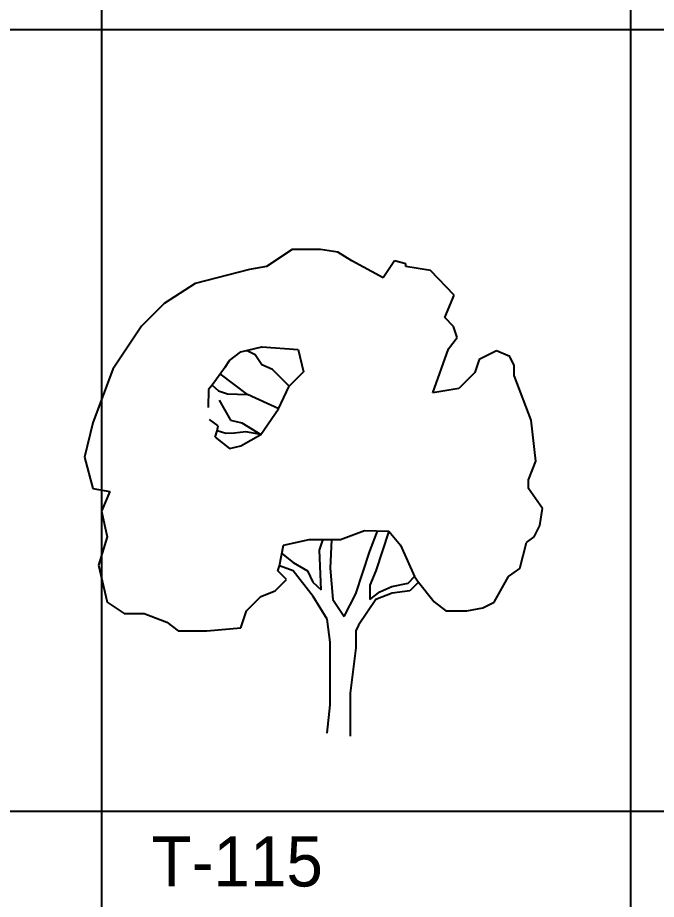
# Model space of a CAD drawing. Header units: millimetres. Extents: x 0 to 25200, y 0 to 17820.
# Drawn here: x 6733 to 8262, y 6851 to 8963 of the extents above; entities that cross this region are included whole.
import ezdxf
from ezdxf.enums import TextEntityAlignment as Align

# ---------------------------------------------------------------- set-up
doc = ezdxf.new("R2010")
doc.units = ezdxf.units.MM
doc.header["$LTSCALE"] = 100
doc.header["$MEASUREMENT"] = 0
for name, color, linetype in [('CO-TREE', 251, 'Continuous'), ('TB-FORM', 7, 'Continuous'), ('TB-TEXT', 4, 'Continuous')]:
    doc.layers.add(name, color=color, linetype=linetype)
doc.styles.add('DH-TEXT', font='')
doc.styles.get('DH-TEXT').set_extended_font_data('HY울릉도L')

# ---------------------------------------------------------------- blocks, each defined once
blk = doc.blocks.new('T-115')
at = {"layer": 'CO-TREE'}
for p, q in [((-84.14, 1158.24), (-145.42, 1117.44)), ((-16.2, 1158.24), (-84.14, 1158.24)), ((24.92, 1151.58), (-16.2, 1158.24)), ((59, 1131.1), (24.92, 1151.58)), ((133.76, 1090.3), (59, 1131.1)), ((161.22, 1131.1), (133.76, 1090.3)), ((188.38, 1124.28), (161.22, 1131.1)), ((188.38, 1117.44), (188.38, 1124.28)), ((-186.38, 1110.62), (-315.92, 1076.66)), ((-145.42, 1117.44), (-186.38, 1110.62)), ((246.96, 1107.76), (188.38, 1117.44)), ((304.1, 1049.18), (246.96, 1107.76)), ((-315.92, 1076.66), (-390.84, 1028.86)), ((281.56, 995.06), (304.1, 1049.18)), ((-390.84, 1028.86), (-445.14, 974.42)), ((302.52, 974.1), (281.56, 995.06)), ((-445.14, 974.42), (-513.56, 872.02)), ((311.08, 947.12), (302.52, 974.1)), ((290.46, 919.96), (311.08, 947.12)), ((-234, 892.5), (-206.86, 913.14)), ((-206.86, 913.14), (-157, 925.36)), ((-173.04, 906.16), (-191.92, 915.84)), ((-157, 925.36), (-69.7, 918.54)), ((-157, 925.36), (-155.34, 923.14)), ((-69.7, 918.54), (-57, 865.2)), ((252.66, 814.88), (290.46, 919.96)), ((405.22, 915.68), (363.64, 894.72)), ((436.66, 901.7), (405.22, 915.68)), ((-244.16, 876.62), (-234, 892.5)), ((-157, 882.34), (-173.04, 906.16)), ((363.64, 894.72), (353.32, 863.3)), ((446.98, 880.76), (436.66, 901.7)), ((-513.56, 872.02), (-561.18, 742.8)), ((-244.16, 876.62), (-275.74, 833.44)), ((-131.28, 870.44), (-157, 882.34)), ((-90.96, 831.22), (-131.28, 870.44)), ((446.98, 856.62), (446.98, 880.76)), ((-190.82, 810.9), (-256.38, 860.6)), ((-57, 865.2), (-90.96, 831.22)), ((353.32, 863.3), (314.9, 825.2)), ((488.26, 749.62), (446.98, 856.62)), ((-275.74, 833.44), (-284.48, 822.8)), ((-275.74, 833.44), (-260.2, 820.12)), ((-116.52, 776.3), (-90.96, 831.22)), ((314.9, 825.2), (252.66, 814.88)), ((-284.48, 822.8), (-285.44, 779.62)), ((-260.2, 820.12), (-238.76, 812.5)), ((-238.76, 812.5), (-190.82, 810.9)), ((-116.04, 776.78), (-190.82, 810.9)), ((-259.08, 797.26), (-231.94, 749.62)), ((-159.22, 715.34), (-116.52, 776.3)), ((-561.18, 742.8), (-581.5, 660.88)), ((-261.3, 735.82), (-282.26, 751.22)), ((-231.94, 749.62), (-204.48, 742.8)), ((-204.48, 742.8), (-159.22, 715.34)), ((499.2, 651.36), (488.26, 749.62)), ((-268.12, 708.5), (-263.52, 724.06)), ((-263.52, 724.06), (-261.3, 735.82)), ((-242.58, 717.72), (-263.52, 724.06)), ((-222.4, 718.66), (-242.58, 717.72)), ((-194.62, 721.52), (-222.4, 718.66)), ((-159.22, 715.34), (-194.62, 721.52)), ((-268.12, 708.5), (-234, 681.36)), ((-206.86, 688.18), (-159.22, 715.34)), ((-234, 681.36), (-206.86, 688.18)), ((-581.5, 660.88), (-561.18, 586.12)), ((481.42, 606.44), (499.2, 651.36)), ((481.42, 586.12), (481.42, 606.44)), ((-561.18, 586.12), (-520.38, 578.96)), ((-520.38, 578.96), (-540.7, 531.34)), ((515.56, 538.18), (481.42, 586.12)), ((-540.7, 531.34), (-527.06, 470.22)), ((508.74, 497.38), (515.56, 538.18)), ((495.08, 470.22), (508.74, 497.38)), ((-527.06, 470.22), (-547.52, 401.96)), ((31.74, 463.4), (89.16, 484.84)), ((89.16, 484.84), (147.42, 483.72)), ((102.18, 435.94), (119.8, 483.56)), ((147.42, 483.72), (115.82, 388.32)), ((147.42, 483.72), (174.88, 449.74)), ((476.82, 456.26), (495.08, 470.22)), ((-114.14, 400.22), (-104.62, 449.74)), ((-104.62, 449.74), (-43.34, 463.4)), ((-43.34, 463.4), (31.74, 463.4)), ((-18.26, 438), (-10.96, 462.28)), ((10.32, 463.08), (6.66, 395.14)), ((174.88, 449.74), (208.86, 374.66)), ((461.1, 394.5), (476.82, 456.26)), ((-108.9, 430.22), (-81.92, 408.64)), ((-14.76, 342.9), (-18.26, 438)), ((68.2, 333.54), (102.18, 435.94)), ((-547.52, 401.96), (-527.06, 313.38)), ((-81.92, 408.64), (-47.62, 388.32)), ((-118.12, 388.32), (-114.14, 400.22)), ((-97.8, 367.84), (-118.12, 388.32)), ((-81.92, 388.32), (-114.14, 400.22)), ((-34.14, 327.04), (-81.92, 388.32)), ((-47.62, 388.32), (-34.6, 361.64)), ((6.66, 395.14), (13.5, 320.2)), ((115.82, 388.32), (102.18, 354.02)), ((433.64, 374.66), (461.1, 394.5)), ((-124.94, 340.68), (-97.8, 367.84)), ((-34.6, 361.64), (-14.76, 342.9)), ((154.4, 351), (193.62, 359.42)), ((193.62, 359.42), (208.86, 374.66)), ((218.7, 361.32), (197.42, 340.36)), ((208.86, 374.66), (218.7, 361.32)), ((218.7, 361.32), (255.84, 314.5)), ((399.52, 313.38), (433.64, 374.66)), ((-159.22, 327.04), (-124.94, 340.68)), ((102.18, 354.02), (102.18, 320.04)), ((102.18, 320.04), (125.52, 338.14)), ((125.52, 338.14), (154.4, 351)), ((197.42, 340.36), (155.52, 334.98)), ((-193.2, 293.06), (-159.22, 327.04)), ((0, 272.58), (-34.14, 327.04)), ((13.5, 320.2), (40.74, 279.1)), ((40.74, 279.1), (68.2, 333.54)), ((115.82, 320.04), (75.02, 258.78)), ((155.52, 334.98), (115.82, 320.04)), ((-527.06, 313.38), (-486.26, 286.24)), ((255.84, 314.5), (283.62, 293.06)), ((333.8, 292.74), (372.36, 299.88)), ((372.36, 299.88), (399.52, 313.38)), ((-486.26, 286.24), (-438.46, 286.24)), ((-438.46, 286.24), (-384.02, 265.6)), ((-206.86, 251.94), (-193.2, 293.06)), ((283.62, 293.06), (333.8, 292.74)), ((-384.02, 265.6), (-356.72, 245.12)), ((6.66, 217.98), (0, 272.58)), ((75.02, 258.78), (68.2, 245.12)), ((-356.72, 245.12), (-288.44, 245.12)), ((-288.44, 245.12), (-206.86, 251.94)), ((68.2, 245.12), (68.2, 204.32)), ((6.66, 67.96), (6.66, 217.98)), ((68.2, 204.32), (54.54, 95.26)), ((68.2, 204.32), (68.2, 204.32)), ((54.54, 95.26), (54.54, -7.43)), ((0, 0), (6.66, 67.96))]:
    blk.add_line(p, q, dxfattribs=at)

msp = doc.modelspace()

# ---------------------------------------------------------------- linework, layer by layer
at = {"layer": 'TB-FORM', "color": 251}
for p, q in [((6933.3, 16350), (6933.3, 510)), ((8200, 16350), (8200, 2598)), ((12000, 8934), (600, 8934)), ((12000, 7062), (600, 7062))]:
    msp.add_line(p, q, dxfattribs=at)

# ---------------------------------------------------------------- block references
at = {"layer": 'CO-TREE'}
msp.add_blockref('T-115', (7474, 7249.5), dxfattribs=at)

# ---------------------------------------------------------------- texts
at = {"layer": 'TB-TEXT', "style": 'DH-TEXT'}
msp.add_text('T-115', height=120, dxfattribs=at).set_placement((7053.3, 6942), align=Align.MIDDLE_LEFT)

doc.saveas('drawing.dxf')
